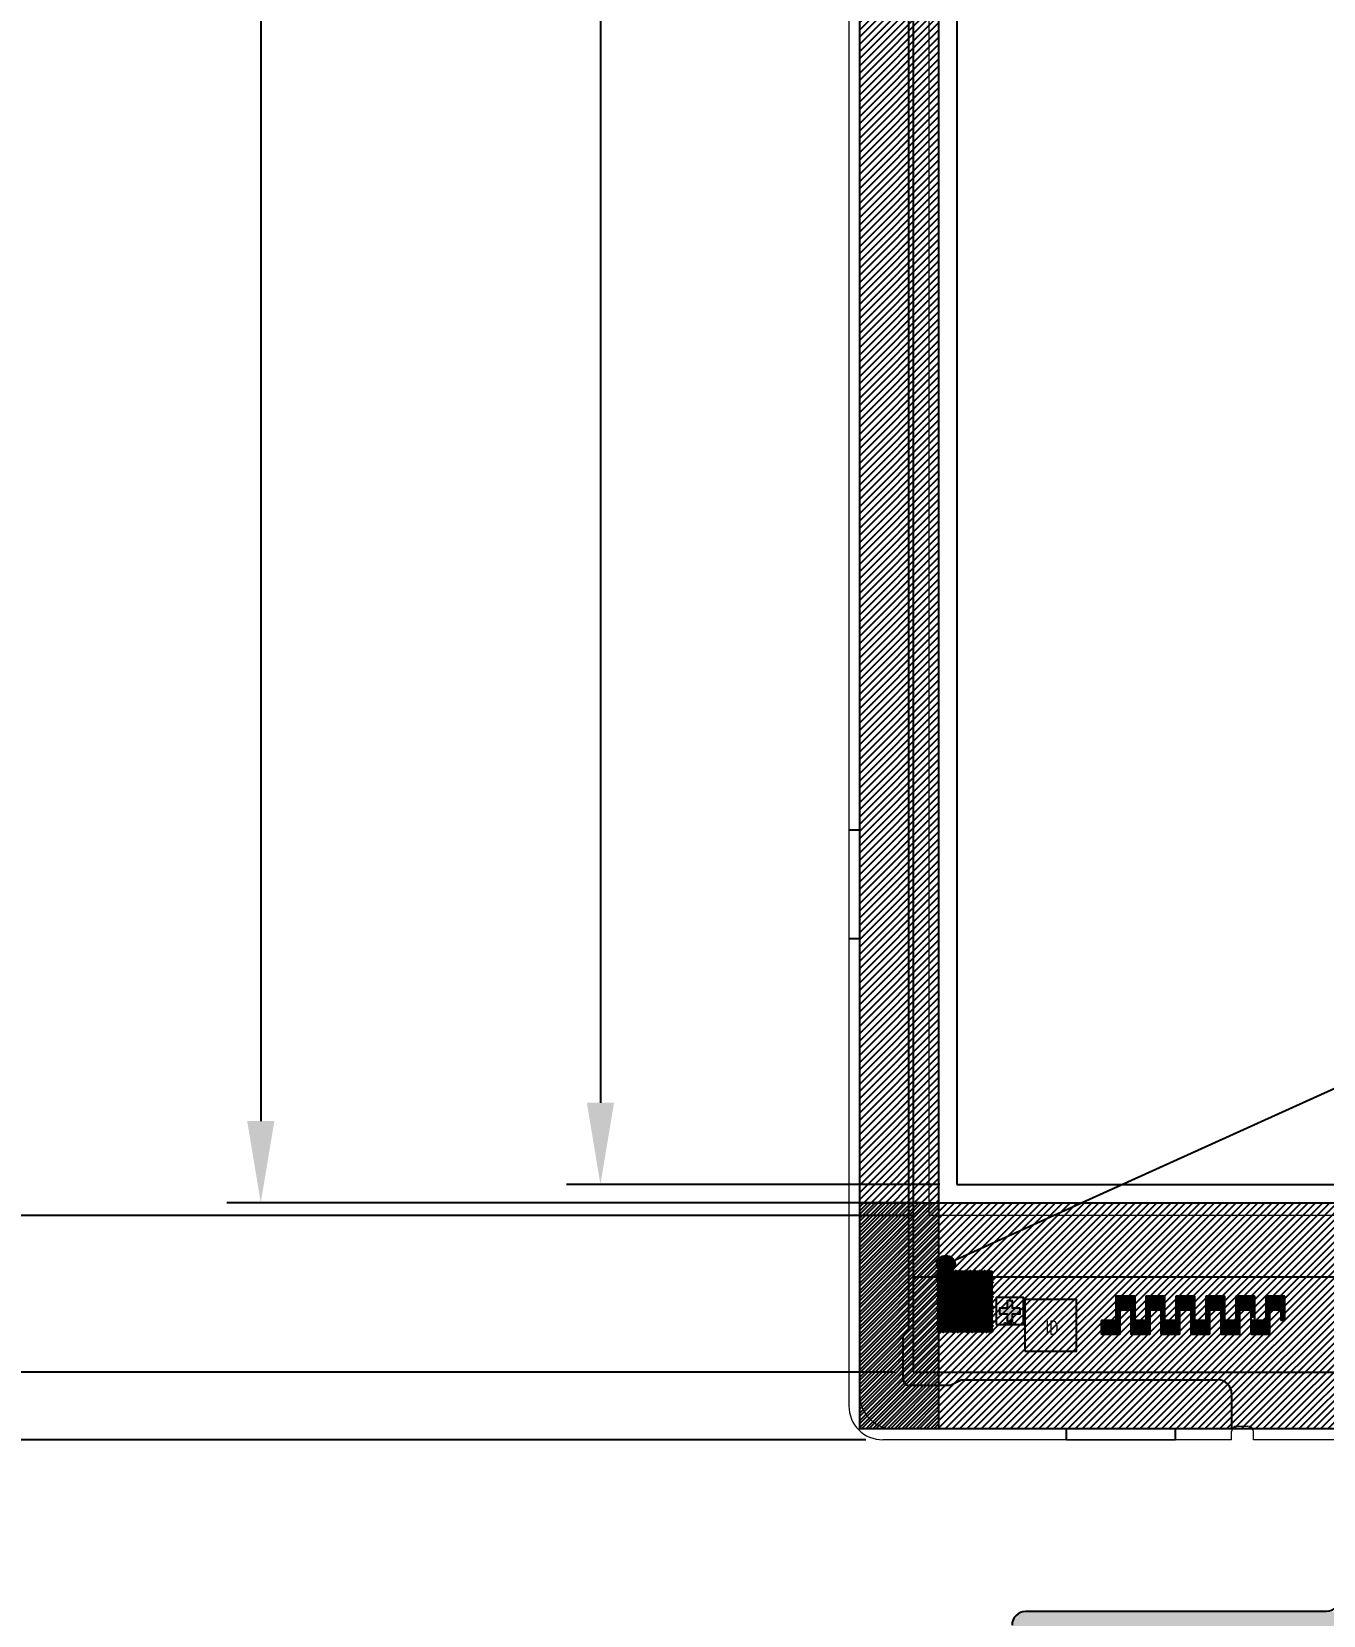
# Model space of a CAD drawing. Extents: x 19995 to 20574, y 1410 to 1825.
# Drawn here: x 20069.9 to 20117.4, y 1592.2 to 1650.3 of the extents above; entities that cross this region are included whole.
import ezdxf

# ---------------------------------------------------------------- set-up
doc = ezdxf.new("R2010")
doc.units = 0
doc.header["$MEASUREMENT"] = 0
doc.layers.get('0').update_dxf_attribs({"linetype": 'CONTINUOUS'})
for name, color, linetype in [('', 7, 'CONTINUOUS'), ('2ITO.drawing', 5, 'CONTINUOUS'), ('Baseline.drawing', 1, 'CONTINUOUS'), ('CF_line.drawing', 3, 'CONTINUOUS'), ('GATE.drawing', 4, 'CONTINUOUS'), ('TFT_line.drawing', 2, 'CONTINUOUS')]:
    doc.layers.add(name, color=color, linetype=linetype)
for name, color, linetype, lineweight in [('DIM', 3, 'CONTINUOUS', 13), ('LCM', 130, 'CONTINUOUS', 15), ('temp', 7, 'CONTINUOUS', 20)]:
    doc.layers.add(name, color=color, linetype=linetype, lineweight=lineweight)
doc.styles.add('RD', font='ROMAND.shx')
doc.styles.get("Standard").update_dxf_attribs({"font": ''})
doc.styles.add('W0$254', font='simplex', dxfattribs={"width": 0.75})
doc.styles.add('宋', font='')
doc.styles.get('Standard').set_extended_font_data('SimSun')
doc.styles.get('宋').set_extended_font_data('SimSun')
doc.dimstyles.new('NONE', dxfattribs={"dimtxt": 2, "dimasz": 3, "dimexe": 1.25, "dimexo": 0.625, "dimgap": 1, "dimtad": 1, "dimzin": 1, "dimdsep": 46, "dimtxsty": 'RD', "dimcen": 1, "dimclrd": 256, "dimclre": 256, "dimclrt": 256, "dimadec": 0, "dimazin": 3, "dimtm": 0.2, "dimtfac": 1, "dimtmove": 0, "dimatfit": 3, "dimfxl": 1, "dimtolj": 1, "dimtzin": 0, "dimarcsym": 0})
doc.dimstyles.get("Standard").update_dxf_attribs({"dimtxt": 0.18, "dimasz": 0.18, "dimexe": 0.18, "dimexo": 0.0625, "dimgap": 0.09, "dimtad": 0, "dimtih": 1, "dimtoh": 1, "dimdec": 4, "dimzin": 0, "dimdsep": 46, "dimtxsty": 'Standard', "dimcen": 0.09, "dimadec": 0, "dimazin": 0, "dimtfac": 1, "dimtdec": 4, "dimtofl": 0, "dimtmove": 0, "dimatfit": 3, "dimfxl": 1, "dimtolj": 1, "dimtzin": 0, "dimarcsym": 0})

# ---------------------------------------------------------------- blocks, each defined once
blk = doc.blocks.new('*D30')
at = {"layer": '', "color": 3, "lineweight": -2}
for p, q in [((20103.275, 1768.5), (20089.561, 1768.5)), ((20090.811, 1765.5), (20090.811, 1610.988)), ((20103.275, 1607.988), (20089.561, 1607.988))]:
    blk.add_line(p, q, dxfattribs=at)
at = {"layer": '', "color": 3}
for points in [[(20090.311, 1765.5), (20091.311, 1765.5), (20090.811, 1768.5)], [(20090.311, 1610.988), (20091.311, 1610.988), (20090.811, 1607.988)]]:
    blk.add_solid(points, dxfattribs=at)
at = {"layer": '', "color": 7, "insert": (20088.303, 1688.244), "char_height": 3, "attachment_point": 5, "rotation": 90, "style": '宋'}
blk.add_mtext('\\A1;AA 160.51', dxfattribs=at)
blk = doc.blocks.new('*D33')
at = {"layer": '', "color": 3, "lineweight": -2}
for p, q in [((20102.61, 1769.203), (20077.085, 1769.203)), ((20078.335, 1766.203), (20078.335, 1610.313)), ((20102.61, 1607.313), (20077.085, 1607.313))]:
    blk.add_line(p, q, dxfattribs=at)
at = {"layer": '', "color": 3}
for points in [[(20077.835, 1766.203), (20078.835, 1766.203), (20078.335, 1769.203)], [(20077.835, 1610.313), (20078.835, 1610.313), (20078.335, 1607.313)]]:
    blk.add_solid(points, dxfattribs=at)
at = {"layer": '', "color": 7, "insert": (20075.827, 1688.146), "char_height": 3, "attachment_point": 5, "rotation": 90, "style": '宋'}
blk.add_mtext('\\A1;POL 161.89', dxfattribs=at)
blk = doc.blocks.new('*D34')
at = {"layer": '', "color": 3, "lineweight": -2}
for p, q in [((20101.675, 1770.1), (20056.284, 1770.1)), ((20057.534, 1767.1), (20057.534, 1604.088)), ((20101.639, 1601.088), (20056.284, 1601.088))]:
    blk.add_line(p, q, dxfattribs=at)
at = {"layer": '', "color": 3}
for points in [[(20057.034, 1767.1), (20058.034, 1767.1), (20057.534, 1770.1)], [(20057.034, 1604.088), (20058.034, 1604.088), (20057.534, 1601.088)]]:
    blk.add_solid(points, dxfattribs=at)
at = {"layer": '', "color": 7, "insert": (20055.026, 1685.594), "char_height": 3, "attachment_point": 5, "rotation": 90, "style": '宋'}
blk.add_mtext('\\A1;LCD 169.01', dxfattribs=at)
blk = doc.blocks.new('*D35')
at = {"layer": '', "color": 3, "lineweight": -2}
for p, q in [((20100.561, 1598.609), (20047.701, 1598.609)), ((20048.951, 1555.294), (20048.951, 1595.609)), ((20073.64, 1552.294), (20047.701, 1552.294))]:
    blk.add_line(p, q, dxfattribs=at)
at = {"layer": '', "color": 3}
for points in [[(20048.451, 1595.609), (20049.451, 1595.609), (20048.951, 1598.609)], [(20048.451, 1555.294), (20049.451, 1555.294), (20048.951, 1552.294)]]:
    blk.add_solid(points, dxfattribs=at)
at = {"layer": '', "color": 7, "insert": (20046.334, 1575.599), "char_height": 3, "attachment_point": 5, "rotation": 90, "style": '宋'}
blk.add_mtext('\\A1;46.31\\fSimSun|b0|i0|c134|p2;±0.2', dxfattribs=at)
blk = doc.blocks.new('1da3f12asd31fads2f1w5e1f5adf')
at = {"layer": 'LCM', "color": 6}
for p, q in [((20172.741, 1360.597), (20172.741, 1189.307)), ((20187.001, 1188.557), (20187.401, 1188.557)), ((20187.201, 1188.557), (20187.201, 1188.557)), ((20186.801, 1188.057), (20173.991, 1188.057)), ((20186.801, 1188.057), (20186.801, 1188.357)), ((20187.601, 1188.057), (20187.601, 1188.357)), ((20222.461, 1188.057), (20187.601, 1188.057))]:
    blk.add_line(p, q, dxfattribs=at)
blk.add_lwpolyline([(20175.691, 1358.897), (20237.911, 1358.897), (20237.911, 1196.297), (20175.691, 1196.297)], close=True, dxfattribs=at)
for centre, radius, start, end in [((20173.991, 1189.307), 1.25, 180, 270), ((20187.001, 1188.357), 0.2, 90, 180), ((20187.401, 1188.357), 0.2, 0, 90)]:
    blk.add_arc(centre, radius, start, end, dxfattribs=at)
blk = doc.blocks.new('*D47')
at = {"layer": '', "color": 3, "lineweight": -2}
for p, q in [((20100.561, 1772.399), (20047.701, 1772.399)), ((20048.951, 1601.609), (20048.951, 1769.399)), ((20100.561, 1598.609), (20047.701, 1598.609))]:
    blk.add_line(p, q, dxfattribs=at)
at = {"layer": '', "color": 3}
for points in [[(20048.451, 1769.399), (20049.451, 1769.399), (20048.951, 1772.399)], [(20048.451, 1601.609), (20049.451, 1601.609), (20048.951, 1598.609)]]:
    blk.add_solid(points, dxfattribs=at)
at = {"layer": '', "color": 7, "insert": (20046.334, 1685.504), "char_height": 3, "attachment_point": 5, "rotation": 90, "style": '宋'}
blk.add_mtext('\\A1;LCM 173.79%%P0.2', dxfattribs=at)
blk = doc.blocks.new('*D48')
at = {"layer": '', "color": 3, "lineweight": -2}
for p, q in [((20102.261, 1769.449), (20064.724, 1769.449)), ((20065.974, 1609.849), (20065.974, 1766.449)), ((20102.261, 1606.849), (20064.724, 1606.849))]:
    blk.add_line(p, q, dxfattribs=at)
at = {"layer": '', "color": 3}
for points in [[(20065.474, 1766.449), (20066.474, 1766.449), (20065.974, 1769.449)], [(20065.474, 1609.849), (20066.474, 1609.849), (20065.974, 1606.849)]]:
    blk.add_solid(points, dxfattribs=at)
at = {"layer": '', "color": 7, "insert": (20063.466, 1688.149), "char_height": 3, "attachment_point": 5, "rotation": 90, "style": '宋'}
blk.add_mtext('\\A1;VA 162.60', dxfattribs=at)
blk = doc.blocks.new('et_name_left')
at = {"layer": 'GATE.drawing'}
for points in [[(0, 0.004), (0.004, 0), (0.146, 0), (0.15, 0.004), (0.15, 0.366), (0.146, 0.37), (0.1135, 0.37), (0.1135, 0.34), (0.1225, 0.34), (0.1225, 0.28), (0.10978, 0.28), (0.10978, 0.274), (0.1225, 0.26128), (0.09322, 0.232), (0.1225, 0.232), (0.1225, 0.214), (0.1135, 0.214), (0.1135, 0.208), (0.1225, 0.208), (0.1225, 0.148), (0.10111, 0.148), (0.10111, 0.142), (0.11122, 0.142), (0.1225, 0.13072), (0.1225, 0.09325), (0.11125, 0.082), (0.0775, 0.082), (0.0775, 0.062), (0.0895, 0.062), (0.0895, 0.04171), (0.07778, 0.03), (0.0655, 0.04227), (0.0655, 0.062), (0.0775, 0.062), (0.0775, 0.082), (0.04375, 0.082), (0.0325, 0.09325), (0.0325, 0.13072), (0.04378, 0.142), (0.064, 0.142), (0.064, 0.124), (0.05122, 0.124), (0.0505, 0.12328), (0.0505, 0.10075), (0.05125, 0.1), (0.10375, 0.1), (0.1045, 0.10075), (0.1045, 0.12328), (0.10378, 0.124), (0.091, 0.124), (0.091, 0.142), (0.10111, 0.142), (0.10111, 0.148), (0.0325, 0.148), (0.0325, 0.166), (0.1045, 0.166), (0.1045, 0.208), (0.1135, 0.208), (0.1135, 0.214), (0.0325, 0.214), (0.0325, 0.232), (0.06178, 0.232), (0.0325, 0.26128), (0.04522, 0.274), (0.07222, 0.247), (0.08278, 0.247), (0.10978, 0.274), (0.10978, 0.28), (0.1045, 0.28), (0.1045, 0.301), (0.05248, 0.301), (0.06358, 0.28987), (0.05371, 0.28), (0.04801, 0.28), (0.0325, 0.29551), (0.0325, 0.319), (0.1045, 0.319), (0.1045, 0.34), (0.1135, 0.34), (0.1135, 0.37), (0.004, 0.37), (0, 0.366), (0, 0.004)], [(0.55, 0.004), (0.554, 0), (0.696, 0), (0.7, 0.004), (0.7, 0.366), (0.696, 0.37), (0.6455, 0.37), (0.6455, 0.288), (0.66122, 0.288), (0.6725, 0.27672), (0.6725, 0.23928), (0.66122, 0.228), (0.65978, 0.228), (0.65978, 0.222), (0.6725, 0.20928), (0.64322, 0.18), (0.6725, 0.18), (0.6725, 0.162), (0.6635, 0.162), (0.6635, 0.156), (0.6725, 0.156), (0.6725, 0.096), (0.65111, 0.096), (0.65111, 0.09), (0.66122, 0.09), (0.6725, 0.07872), (0.6725, 0.04125), (0.66125, 0.03), (0.59375, 0.03), (0.5825, 0.04125), (0.5825, 0.07872), (0.59378, 0.09), (0.614, 0.09), (0.614, 0.072), (0.60122, 0.072), (0.6005, 0.07128), (0.6005, 0.04875), (0.60125, 0.048), (0.65375, 0.048), (0.6545, 0.04875), (0.6545, 0.07128), (0.65378, 0.072), (0.641, 0.072), (0.641, 0.09), (0.65111, 0.09), (0.65111, 0.096), (0.5825, 0.096), (0.5825, 0.114), (0.6545, 0.114), (0.6545, 0.156), (0.6635, 0.156), (0.6635, 0.162), (0.5825, 0.162), (0.5825, 0.18), (0.61178, 0.18), (0.5825, 0.20928), (0.59522, 0.222), (0.62222, 0.195), (0.63278, 0.195), (0.65978, 0.222), (0.65978, 0.228), (0.6455, 0.228), (0.6455, 0.246), (0.65378, 0.246), (0.6545, 0.24672), (0.6545, 0.26928), (0.65378, 0.27), (0.63722, 0.27), (0.6275, 0.26028), (0.61778, 0.27), (0.60122, 0.27), (0.6005, 0.26928), (0.6005, 0.24672), (0.60122, 0.246), (0.6095, 0.246), (0.6095, 0.228), (0.59378, 0.228), (0.5825, 0.23928), (0.5825, 0.27672), (0.59378, 0.288), (0.62522, 0.288), (0.6275, 0.28572), (0.62978, 0.288), (0.6455, 0.288), (0.6455, 0.37), (0.62778, 0.37), (0.62778, 0.34), (0.6395, 0.32829), (0.6395, 0.308), (0.6155, 0.308), (0.6155, 0.32773), (0.62778, 0.34), (0.62778, 0.37), (0.554, 0.37), (0.55, 0.366), (0.55, 0.004)], [(1.1, 0.004), (1.104, 0), (1.246, 0), (1.25, 0.004), (1.25, 0.366), (1.246, 0.37), (1.1955, 0.37), (1.1955, 0.34), (1.21122, 0.34), (1.2225, 0.32872), (1.2225, 0.29128), (1.21122, 0.28), (1.20978, 0.28), (1.20978, 0.274), (1.2225, 0.26128), (1.19322, 0.232), (1.2225, 0.232), (1.2225, 0.214), (1.2135, 0.214), (1.2135, 0.208), (1.2225, 0.208), (1.2225, 0.148), (1.20111, 0.148), (1.20111, 0.142), (1.21122, 0.142), (1.2225, 0.13072), (1.2225, 0.09325), (1.21125, 0.082), (1.1775, 0.082), (1.1775, 0.057), (1.1895, 0.057), (1.1895, 0.03671), (1.17778, 0.025), (1.1655, 0.03727), (1.1655, 0.057), (1.1775, 0.057), (1.1775, 0.082), (1.14375, 0.082), (1.1325, 0.09325), (1.1325, 0.13072), (1.14378, 0.142), (1.164, 0.142), (1.164, 0.124), (1.15122, 0.124), (1.1505, 0.12328), (1.1505, 0.10075), (1.15125, 0.1), (1.20375, 0.1), (1.2045, 0.10075), (1.2045, 0.12328), (1.20378, 0.124), (1.191, 0.124), (1.191, 0.142), (1.20111, 0.142), (1.20111, 0.148), (1.1325, 0.148), (1.1325, 0.166), (1.2045, 0.166), (1.2045, 0.208), (1.2135, 0.208), (1.2135, 0.214), (1.1325, 0.214), (1.1325, 0.232), (1.16178, 0.232), (1.1325, 0.26128), (1.14522, 0.274), (1.17222, 0.247), (1.18278, 0.247), (1.20978, 0.274), (1.20978, 0.28), (1.1955, 0.28), (1.1955, 0.298), (1.20378, 0.298), (1.2045, 0.29872), (1.2045, 0.32128), (1.20378, 0.322), (1.18722, 0.322), (1.1865, 0.32128), (1.1865, 0.28), (1.1325, 0.28), (1.1325, 0.34), (1.1505, 0.34), (1.1505, 0.298), (1.1685, 0.298), (1.1685, 0.32872), (1.17978, 0.34), (1.1955, 0.34), (1.1955, 0.37), (1.104, 0.37), (1.1, 0.366), (1.1, 0.004)], [(1.65, 0.004), (1.654, 0), (1.796, 0), (1.8, 0.004), (1.8, 0.366), (1.796, 0.37), (1.725, 0.37), (1.725, 0.34), (1.73672, 0.32829), (1.73672, 0.308), (1.71272, 0.308), (1.71272, 0.32773), (1.725, 0.34), (1.725, 0.37), (1.69444, 0.37), (1.69444, 0.288), (1.70638, 0.288), (1.77172, 0.24132), (1.76128, 0.22668), (1.75978, 0.22775), (1.75978, 0.222), (1.7725, 0.20928), (1.74322, 0.18), (1.7725, 0.18), (1.7725, 0.162), (1.7635, 0.162), (1.7635, 0.156), (1.7725, 0.156), (1.7725, 0.096), (1.75111, 0.096), (1.75111, 0.09), (1.76122, 0.09), (1.7725, 0.07872), (1.7725, 0.04125), (1.76125, 0.03), (1.69375, 0.03), (1.6825, 0.04125), (1.6825, 0.07872), (1.69378, 0.09), (1.714, 0.09), (1.714, 0.072), (1.70122, 0.072), (1.7005, 0.07128), (1.7005, 0.04875), (1.70125, 0.048), (1.75375, 0.048), (1.7545, 0.04875), (1.7545, 0.07128), (1.75378, 0.072), (1.741, 0.072), (1.741, 0.09), (1.75111, 0.09), (1.75111, 0.096), (1.6825, 0.096), (1.6825, 0.114), (1.7545, 0.114), (1.7545, 0.156), (1.7635, 0.156), (1.7635, 0.162), (1.6825, 0.162), (1.6825, 0.18), (1.71178, 0.18), (1.6825, 0.20928), (1.69522, 0.222), (1.72222, 0.195), (1.73278, 0.195), (1.75978, 0.222), (1.75978, 0.22775), (1.70062, 0.27), (1.7005, 0.27), (1.7005, 0.228), (1.6825, 0.228), (1.6825, 0.288), (1.69444, 0.288), (1.69444, 0.37), (1.654, 0.37), (1.65, 0.366), (1.65, 0.004)], [(2.2, 0.004), (2.204, 0), (2.346, 0), (2.35, 0.004), (2.35, 0.366), (2.346, 0.37), (2.2775, 0.37), (2.2775, 0.338), (2.31122, 0.338), (2.3225, 0.32672), (2.3225, 0.28928), (2.31122, 0.278), (2.2775, 0.278), (2.2775, 0.272), (2.31122, 0.272), (2.3225, 0.26072), (2.3225, 0.212), (2.2775, 0.212), (2.2775, 0.206), (2.31122, 0.206), (2.3225, 0.19472), (2.3225, 0.146), (2.2574, 0.146), (2.2574, 0.14), (2.2823, 0.14), (2.3225, 0.1166), (2.3225, 0.1034), (2.2823, 0.08), (2.2725, 0.08), (2.2725, 0.04571), (2.287, 0.04571), (2.287, 0.02598), (2.27472, 0.01371), (2.263, 0.02542), (2.263, 0.04571), (2.2725, 0.04571), (2.2725, 0.08), (2.2325, 0.08), (2.2325, 0.098), (2.2775, 0.098), (2.2979, 0.11), (2.2775, 0.122), (2.2325, 0.122), (2.2325, 0.14), (2.2574, 0.14), (2.2574, 0.146), (2.2325, 0.146), (2.2325, 0.19472), (2.24378, 0.206), (2.2775, 0.206), (2.2775, 0.212), (2.2325, 0.212), (2.2325, 0.26072), (2.24378, 0.272), (2.2775, 0.272), (2.2775, 0.278), (2.24378, 0.278), (2.2325, 0.28928), (2.2325, 0.32672), (2.24378, 0.338), (2.2775, 0.338), (2.2775, 0.37), (2.204, 0.37), (2.2, 0.366), (2.2, 0.004)], [(2.30378, 0.32), (2.25122, 0.32), (2.2505, 0.31928), (2.2505, 0.29672), (2.25122, 0.296), (2.30378, 0.296), (2.3045, 0.29672), (2.3045, 0.31928), (2.30378, 0.32)], [(2.30378, 0.254), (2.25122, 0.254), (2.2505, 0.25328), (2.2505, 0.23), (2.3045, 0.23), (2.3045, 0.25328), (2.30378, 0.254)], [(2.30378, 0.188), (2.25122, 0.188), (2.2505, 0.18728), (2.2505, 0.164), (2.3045, 0.164), (2.3045, 0.18728), (2.30378, 0.188)], [(2.75, 0.004), (2.754, 0), (2.896, 0), (2.9, 0.004), (2.9, 0.366), (2.896, 0.37), (2.8635, 0.37), (2.8635, 0.28571), (2.8725, 0.28571), (2.8725, 0.22571), (2.8275, 0.22571), (2.8275, 0.21971), (2.86122, 0.21971), (2.8725, 0.20843), (2.8725, 0.15971), (2.8275, 0.15971), (2.8275, 0.15371), (2.86122, 0.15371), (2.8725, 0.14243), (2.8725, 0.09371), (2.8074, 0.09371), (2.8074, 0.08771), (2.8323, 0.08771), (2.8725, 0.06431), (2.8725, 0.05111), (2.8323, 0.02771), (2.7825, 0.02771), (2.7825, 0.04571), (2.8275, 0.04571), (2.8479, 0.05771), (2.8275, 0.06971), (2.7825, 0.06971), (2.7825, 0.08771), (2.8074, 0.08771), (2.8074, 0.09371), (2.7825, 0.09371), (2.7825, 0.14243), (2.79378, 0.15371), (2.8275, 0.15371), (2.8275, 0.15971), (2.7825, 0.15971), (2.7825, 0.20843), (2.79378, 0.21971), (2.8275, 0.21971), (2.8275, 0.22571), (2.7825, 0.22571), (2.7825, 0.28571), (2.8005, 0.28571), (2.8005, 0.24371), (2.8185, 0.24371), (2.8185, 0.28571), (2.8365, 0.28571), (2.8365, 0.24371), (2.8545, 0.24371), (2.8545, 0.28571), (2.8635, 0.28571), (2.8635, 0.37), (2.82778, 0.37), (2.82778, 0.352), (2.8395, 0.34029), (2.8395, 0.32), (2.8155, 0.32), (2.8155, 0.33973), (2.82778, 0.352), (2.82778, 0.37), (2.754, 0.37), (2.75, 0.366), (2.75, 0.004)], [(2.85378, 0.20171), (2.80122, 0.20171), (2.8005, 0.20099), (2.8005, 0.17771), (2.8545, 0.17771), (2.8545, 0.20099), (2.85378, 0.20171)], [(2.85378, 0.13571), (2.80122, 0.13571), (2.8005, 0.13499), (2.8005, 0.11171), (2.8545, 0.11171), (2.8545, 0.13499), (2.85378, 0.13571)], [(3.3, 0.004), (3.304, 0), (3.446, 0), (3.45, 0.004), (3.45, 0.366), (3.446, 0.37), (3.411, 0.37), (3.411, 0.30528), (3.4225, 0.30528), (3.4225, 0.24528), (3.3913, 0.24528), (3.3913, 0.23928), (3.4111, 0.23928), (3.4225, 0.22788), (3.4225, 0.19068), (3.4111, 0.17928), (3.3574, 0.17928), (3.3574, 0.17328), (3.3823, 0.17328), (3.4225, 0.14988), (3.4225, 0.13668), (3.3823, 0.11328), (3.37472, 0.11328), (3.37472, 0.046), (3.3895, 0.046), (3.3895, 0.02571), (3.37778, 0.014), (3.3655, 0.02627), (3.3655, 0.046), (3.37472, 0.046), (3.37472, 0.11328), (3.3325, 0.11328), (3.3325, 0.13128), (3.3775, 0.13128), (3.3979, 0.14328), (3.3775, 0.15528), (3.3325, 0.15528), (3.3325, 0.17328), (3.3574, 0.17328), (3.3574, 0.17928), (3.3439, 0.17928), (3.3325, 0.19068), (3.3325, 0.22788), (3.3439, 0.23928), (3.3625, 0.23928), (3.3625, 0.22128), (3.3511, 0.22128), (3.3505, 0.22068), (3.3505, 0.19788), (3.3511, 0.19728), (3.4039, 0.19728), (3.4045, 0.19788), (3.4045, 0.22068), (3.4039, 0.22128), (3.3895, 0.22128), (3.3895, 0.20928), (3.3715, 0.20928), (3.3715, 0.23928), (3.3913, 0.23928), (3.3913, 0.24528), (3.3325, 0.24528), (3.3325, 0.26328), (3.4045, 0.26328), (3.4045, 0.30528), (3.411, 0.30528), (3.411, 0.37), (3.304, 0.37), (3.3, 0.366), (3.3, 0.004)], [(3.85, 0.004), (3.854, 0), (3.996, 0), (4, 0.004), (4, 0.366), (3.996, 0.37), (3.961, 0.37), (3.961, 0.27771), (3.9725, 0.27771), (3.9725, 0.21771), (3.9545, 0.21771), (3.9545, 0.23871), (3.90248, 0.23871), (3.91358, 0.22758), (3.9074, 0.2214), (3.9074, 0.21171), (3.9323, 0.21171), (3.9725, 0.18831), (3.9725, 0.17511), (3.9323, 0.15171), (3.8915, 0.15171), (3.8915, 0.14571), (3.9005, 0.14571), (3.9005, 0.12471), (3.9725, 0.12471), (3.9725, 0.10671), (3.9455, 0.10671), (3.9455, 0.07971), (3.9611, 0.07971), (3.9725, 0.06831), (3.9725, 0.03111), (3.9611, 0.01971), (3.9455, 0.01971), (3.9455, 0.03771), (3.9539, 0.03771), (3.9545, 0.03831), (3.9545, 0.06111), (3.9539, 0.06171), (3.9371, 0.06171), (3.9365, 0.06111), (3.9365, 0.03111), (3.9251, 0.01971), (3.8939, 0.01971), (3.8825, 0.03111), (3.8825, 0.06831), (3.8939, 0.07971), (3.9095, 0.07971), (3.9095, 0.06171), (3.9011, 0.06171), (3.9005, 0.06111), (3.9005, 0.03831), (3.9011, 0.03771), (3.9179, 0.03771), (3.9185, 0.03831), (3.9185, 0.06831), (3.9299, 0.07971), (3.9455, 0.07971), (3.9455, 0.10671), (3.9005, 0.10671), (3.9005, 0.08571), (3.8825, 0.08571), (3.8825, 0.14571), (3.8915, 0.14571), (3.8915, 0.15171), (3.8825, 0.15171), (3.8825, 0.16971), (3.9275, 0.16971), (3.9479, 0.18171), (3.9275, 0.19371), (3.8825, 0.19371), (3.8825, 0.21171), (3.9074, 0.21171), (3.9074, 0.2214), (3.90371, 0.21771), (3.89801, 0.21771), (3.8825, 0.23322), (3.8825, 0.25671), (3.9545, 0.25671), (3.9545, 0.27771), (3.961, 0.27771), (3.961, 0.37), (3.92778, 0.37), (3.92778, 0.344), (3.9395, 0.33229), (3.9395, 0.312), (3.9155, 0.312), (3.9155, 0.33173), (3.92778, 0.344), (3.92778, 0.37), (3.854, 0.37), (3.85, 0.366), (3.85, 0.004)], [(4.4, 0.004), (4.404, 0), (4.546, 0), (4.55, 0.004), (4.55, 0.366), (4.546, 0.37), (4.4775, 0.37), (4.4775, 0.344), (4.51122, 0.344), (4.5225, 0.33272), (4.5225, 0.29528), (4.51122, 0.284), (4.4574, 0.284), (4.4574, 0.278), (4.4823, 0.278), (4.5225, 0.2546), (4.5225, 0.2414), (4.4823, 0.218), (4.4415, 0.218), (4.4415, 0.212), (4.4505, 0.212), (4.4505, 0.191), (4.5225, 0.191), (4.5225, 0.173), (4.4955, 0.173), (4.4955, 0.146), (4.5111, 0.146), (4.5225, 0.1346), (4.5225, 0.0974), (4.5111, 0.086), (4.4955, 0.086), (4.4955, 0.104), (4.5039, 0.104), (4.5045, 0.1046), (4.5045, 0.1274), (4.5039, 0.128), (4.4871, 0.128), (4.4865, 0.1274), (4.4865, 0.0974), (4.4751, 0.086), (4.4725, 0.086), (4.4725, 0.05171), (4.4845, 0.05171), (4.4845, 0.03198), (4.47222, 0.01971), (4.4605, 0.03142), (4.4605, 0.05171), (4.4725, 0.05171), (4.4725, 0.086), (4.4439, 0.086), (4.4325, 0.0974), (4.4325, 0.1346), (4.4439, 0.146), (4.4595, 0.146), (4.4595, 0.128), (4.4511, 0.128), (4.4505, 0.1274), (4.4505, 0.1046), (4.4511, 0.104), (4.4679, 0.104), (4.4685, 0.1046), (4.4685, 0.1346), (4.4799, 0.146), (4.4955, 0.146), (4.4955, 0.173), (4.4505, 0.173), (4.4505, 0.152), (4.4325, 0.152), (4.4325, 0.212), (4.4415, 0.212), (4.4415, 0.218), (4.4325, 0.218), (4.4325, 0.236), (4.4775, 0.236), (4.4979, 0.248), (4.4775, 0.26), (4.4325, 0.26), (4.4325, 0.278), (4.4574, 0.278), (4.4574, 0.284), (4.44378, 0.284), (4.4325, 0.29528), (4.4325, 0.33272), (4.44378, 0.344), (4.4775, 0.344), (4.4775, 0.37), (4.404, 0.37), (4.4, 0.366), (4.4, 0.004)], [(4.50378, 0.326), (4.45122, 0.326), (4.4505, 0.32528), (4.4505, 0.30272), (4.45122, 0.302), (4.50378, 0.302), (4.5045, 0.30272), (4.5045, 0.32528), (4.50378, 0.326)], [(4.95, 0.004), (4.954, 0), (5.096, 0), (5.1, 0.004), (5.1, 0.366), (5.096, 0.37), (5.05164, 0.37), (5.05164, 0.24171), (5.0725, 0.24171), (5.0725, 0.22371), (5.04322, 0.22371), (5.0365, 0.21699), (5.0365, 0.19971), (5.0725, 0.19971), (5.0725, 0.18171), (5.0275, 0.18171), (5.0275, 0.17571), (5.06122, 0.17571), (5.0725, 0.16443), (5.0725, 0.11571), (4.9825, 0.11571), (4.9825, 0.16443), (4.99378, 0.17571), (5.0275, 0.17571), (5.0275, 0.18171), (4.9825, 0.18171), (4.9825, 0.23043), (4.99378, 0.24171), (5.02522, 0.24171), (5.0305, 0.23643), (5.03578, 0.24171), (5.05164, 0.24171), (5.05164, 0.37), (5.02778, 0.37), (5.02778, 0.344), (5.0395, 0.33229), (5.0395, 0.312), (5.0155, 0.312), (5.0155, 0.33173), (5.02778, 0.344), (5.02778, 0.37), (4.954, 0.37), (4.95, 0.366), (4.95, 0.004)], [(5.01778, 0.22371), (5.00122, 0.22371), (5.0005, 0.22299), (5.0005, 0.19971), (5.0185, 0.19971), (5.0185, 0.22299), (5.01778, 0.22371)], [(5.05378, 0.15771), (5.00122, 0.15771), (5.0005, 0.15699), (5.0005, 0.13371), (5.0545, 0.13371), (5.0545, 0.15699), (5.05378, 0.15771)], [(5.5, 0.004), (5.504, 0), (5.646, 0), (5.65, 0.004), (5.65, 0.366), (5.646, 0.37), (5.56698, 0.37), (5.56698, 0.25171), (5.60897, 0.25171), (5.61425, 0.23899), (5.59697, 0.22171), (5.61425, 0.20443), (5.60897, 0.19171), (5.588, 0.19171), (5.588, 0.18571), (5.6036, 0.18571), (5.615, 0.17431), (5.615, 0.13711), (5.6036, 0.12571), (5.588, 0.12571), (5.588, 0.14371), (5.5964, 0.14371), (5.597, 0.14431), (5.597, 0.16711), (5.5964, 0.16771), (5.5796, 0.16771), (5.579, 0.16711), (5.579, 0.13711), (5.57028, 0.12839), (5.57028, 0.05171), (5.58228, 0.05171), (5.58228, 0.03198), (5.57, 0.01971), (5.55828, 0.03142), (5.55828, 0.05171), (5.57028, 0.05171), (5.57028, 0.12839), (5.5676, 0.12571), (5.5364, 0.12571), (5.525, 0.13711), (5.525, 0.17431), (5.5364, 0.18571), (5.552, 0.18571), (5.552, 0.16771), (5.5436, 0.16771), (5.543, 0.16711), (5.543, 0.14431), (5.5436, 0.14371), (5.5604, 0.14371), (5.561, 0.14431), (5.561, 0.17431), (5.5724, 0.18571), (5.588, 0.18571), (5.588, 0.19171), (5.525, 0.19171), (5.525, 0.20971), (5.58353, 0.20971), (5.57153, 0.22171), (5.58353, 0.23371), (5.525, 0.23371), (5.525, 0.25171), (5.56698, 0.25171), (5.56698, 0.37), (5.504, 0.37), (5.5, 0.366), (5.5, 0.004)], [(6.05, 0.004), (6.054, 0), (6.197, 0), (6.202, 0.005), (6.202, 0.366), (6.198, 0.37), (6.12, 0.37), (6.12, 0.35243), (6.13228, 0.34016), (6.13228, 0.32043), (6.12307, 0.32043), (6.12307, 0.28771), (6.165, 0.28771), (6.165, 0.26971), (6.10635, 0.26971), (6.11835, 0.25771), (6.10635, 0.24571), (6.165, 0.24571), (6.165, 0.22771), (6.12, 0.22771), (6.12, 0.22171), (6.1536, 0.22171), (6.165, 0.21031), (6.165, 0.17311), (6.1536, 0.16171), (6.14361, 0.16171), (6.14361, 0.15571), (6.15372, 0.15571), (6.165, 0.14443), (6.165, 0.10696), (6.15375, 0.09571), (6.0999, 0.09571), (6.0999, 0.08971), (6.1248, 0.08971), (6.165, 0.06631), (6.165, 0.05311), (6.1248, 0.02971), (6.075, 0.02971), (6.075, 0.04771), (6.12, 0.04771), (6.1404, 0.05971), (6.12, 0.07171), (6.075, 0.07171), (6.075, 0.08971), (6.0999, 0.08971), (6.0999, 0.09571), (6.08625, 0.09571), (6.075, 0.10696), (6.075, 0.14443), (6.08628, 0.15571), (6.1065, 0.15571), (6.1065, 0.13771), (6.09372, 0.13771), (6.093, 0.13699), (6.093, 0.11446), (6.09375, 0.11371), (6.14625, 0.11371), (6.147, 0.11446), (6.147, 0.13699), (6.14628, 0.13771), (6.1335, 0.13771), (6.1335, 0.15571), (6.14361, 0.15571), (6.14361, 0.16171), (6.0864, 0.16171), (6.075, 0.17311), (6.075, 0.21031), (6.0864, 0.22171), (6.12, 0.22171), (6.12, 0.22771), (6.08115, 0.22771), (6.07575, 0.24031), (6.09315, 0.25771), (6.07575, 0.27511), (6.08115, 0.28771), (6.12307, 0.28771), (6.12307, 0.32043), (6.10828, 0.32043), (6.10828, 0.34072), (6.12, 0.35243), (6.12, 0.37), (6.054, 0.37), (6.05, 0.366), (6.05, 0.004)], [(6.14205, 0.20371), (6.08925, 0.20371), (6.08865, 0.20311), (6.08865, 0.18031), (6.08925, 0.17971), (6.14205, 0.17971), (6.14265, 0.18031), (6.14265, 0.20311), (6.14205, 0.20371)]]:
    blk.add_lwpolyline(points, close=True, dxfattribs=at)
blk = doc.blocks.new('id_panel')
at = {"layer": 'TFT_line.drawing', "color": 7}
blk.add_lwpolyline([(0, 0), (1.9, 0), (1.9, 1.9), (0, 1.9), (0, 0)], close=True, dxfattribs=at)
blk.add_lwpolyline([(0, 0), (1.9, 0), (1.9, 1.9), (0, 1.9), (0, 0)], close=True, dxfattribs=at)
at = {"layer": 'TFT_line.drawing', "color": 7, "insert": (0.99099, 0.86224), "char_height": 0.5, "width": 0.69049, "attachment_point": 5, "style": 'W0$254'}
blk.add_mtext('ID', dxfattribs=at)
blk = doc.blocks.new('et_pad')
at = {"linetype": 'Continuous'}
h = blk.add_hatch(color=3, dxfattribs=at)
h.dxf.hatch_style = 1
h.paths.add_polyline_path([(-0.35, 0.235), (-0.35, -0.235), (-0.335, -0.25), (0.335, -0.25), (0.35, -0.235), (0.35, 0.235), (0.335, 0.25), (-0.335, 0.25)])
at = {"layer": 'GATE.drawing', "color": 3}
blk.add_lwpolyline([(0.335, -0.25), (0.35, -0.235), (0.35, 0.235), (0.335, 0.25), (-0.335, 0.25), (-0.35, 0.235), (-0.35, -0.235), (-0.335, -0.25), (0.335, -0.25)], close=True, dxfattribs=at)
blk = doc.blocks.new('ag_pad')
at = {"linetype": 'Continuous', "lineweight": 80}
h = blk.add_hatch(dxfattribs=at)
h.set_pattern_fill('ANSI31', color=4)
h.paths.add_polyline_path([(-0.005, 2.145), (-0.005, -0.045), (0, -0.05), (1.99, -0.05), (1.995, -0.045), (1.995, 2.145), (1.99, 2.15), (0, 2.15)])
at = {"layer": '2ITO.drawing', "color": 4}
blk.add_lwpolyline([(1.99, -0.05), (1.995, -0.045), (1.995, 2.145), (1.99, 2.15), (0, 2.15), (-0.005, 2.145), (-0.005, -0.045), (0, -0.05), (1.99, -0.05)], close=True, dxfattribs=at)
at = {"layer": 'GATE.drawing'}
for points in [[(0.43556, 0.82), (0.53111, 0.82), (0.53111, 1.02667), (0.81889, 1.02667), (0.81889, 0.82), (0.91445, 0.82), (0.91445, 1.27717), (0.79162, 1.4), (0.65001, 1.4), (0.65001, 1.30444), (0.74728, 1.30444), (0.81889, 1.23283), (0.81889, 1.12222), (0.53111, 1.12222), (0.53111, 1.23283), (0.60273, 1.30444), (0.65001, 1.30444), (0.65001, 1.4), (0.55839, 1.4), (0.43556, 1.27717), (0.43556, 0.82)], [(1.39273, 1.4), (1.1595, 1.4), (1.03667, 1.27717), (1.03667, 0.94283), (1.1595, 0.82), (1.39273, 0.82), (1.51556, 0.94283), (1.51556, 1.12222), (1.30889, 1.12222), (1.30889, 1.02667), (1.41904, 1.02667), (1.41904, 0.98621), (1.34839, 0.91556), (1.20384, 0.91556), (1.13222, 0.98717), (1.13222, 1.23283), (1.20384, 1.30444), (1.34839, 1.30444), (1.42, 1.23283), (1.42, 1.19333), (1.51556, 1.19333), (1.51556, 1.27717), (1.39273, 1.4)]]:
    blk.add_lwpolyline(points, close=True, dxfattribs=at)
blk = doc.blocks.new('mark_panel_proc_key')
at = {"linetype": 'Continuous'}
h = blk.add_hatch(color=3, dxfattribs=at)
h.dxf.hatch_style = 1
h.paths.add_polyline_path([(0.125, 0.6), (0.125, 0.4), (0.4, 0.4), (0.4, 0.125), (0.6, 0.125), (0.6, 0.4), (0.875, 0.4), (0.875, 0.6), (0.6, 0.6), (0.6, 0.875), (0.4, 0.875), (0.4, 0.6)])
at = {"layer": 'GATE.drawing'}
blk.add_lwpolyline([(0.875, 0.6), (0.6, 0.6), (0.6, 0.875), (0.4, 0.875), (0.4, 0.6), (0.125, 0.6), (0.125, 0.4), (0.4, 0.4), (0.4, 0.125), (0.6, 0.125), (0.6, 0.4), (0.875, 0.4), (0.875, 0.6)], close=True, dxfattribs=at)
at = {"layer": 'TFT_line.drawing', "color": 0}
blk.add_lwpolyline([(0, 0), (1, 0), (1, 1), (0, 1), (0, 0)], close=True, dxfattribs=at)
at = {"layer": 'TFT_line.drawing', "insert": (0.493, 0.052), "char_height": 0.05, "width": 0.55953, "attachment_point": 5, "style": 'W0$254'}
blk.add_mtext('panel proc key', dxfattribs=at)
blk = doc.blocks.new('plg_common')
for name, p in [('ag_pad', (0.905, 1.55)), ('mark_panel_proc_key', (3.05, 1.75))]:
    blk.add_blockref(name, p)
at = {"row_count": 1, "column_count": 6, "row_spacing": 0.504, "column_spacing": 1.1}
for p in [(7.8, 2.548), (7.25, 1.648)]:
    blk.add_blockref('et_pad', p, dxfattribs=at)
blk = doc.blocks.new('plg_left')
for name, p in [('plg_common', (0, 0)), ('id_panel', (4.1, 0.775)), ('et_name_left', (7.45, 1.913))]:
    blk.add_blockref(name, p)
blk = doc.blocks.new('SA1FSA2D1FZXVXVF6S5AD4F')
at = {"layer": 'Baseline.drawing', "color": 4}
blk.add_lwpolyline([(2839.743, -970.979), (2899.935, -970.979), (2899.935, -810.467), (2839.743, -810.467), (2839.743, -970.979)], close=True, dxfattribs=at)
at = {"layer": 'CF_line.drawing', "color": 4}
for p, q in [((2838.143, -808.867), (2838.143, -974.379)), ((2838.143, -974.379), (2901.535, -974.379)), ((2838.143, -974.379), (2838.143, -974.379))]:
    blk.add_line(p, q, dxfattribs=at)
blk.add_lwpolyline([(2838.143, -977.879), (2901.535, -977.879), (2901.535, -808.867), (2838.143, -808.867), (2838.143, -977.879)], close=True, dxfattribs=at)
at = {"layer": 'temp', "color": 6}
for p, q in [((2839.079, -971.654), (2839.079, -809.764)), ((2900.599, -971.654), (2839.079, -971.654))]:
    blk.add_line(p, q, dxfattribs=at)
blk.add_blockref('plg_left', (2838.143, -977.879))
blk = doc.blocks.new('GDS')
at = {"layer": ''}
for p, q in [((20102.135, 2102.708), (20102.135, 2268.3)), ((20104.085, 2100.81), (20113.496, 2100.81))]:
    blk.add_line(p, q, dxfattribs=at)
at = {"color": 7}
for p, q in [((20099.936, 2121.01), (20100.336, 2121.01)), ((20099.936, 2117.01), (20100.336, 2117.01)), ((20107.935, 2098.609), (20107.935, 2099.009)), ((20111.935, 2098.609), (20111.935, 2099.009))]:
    blk.add_line(p, q, dxfattribs=at)
for p, q in [((20101.935, 2102.408), (20102.135, 2102.708)), ((20101.935, 2100.808), (20101.935, 2102.408)), ((20103.665, 2100.608), (20102.135, 2100.608)), ((20104.085, 2100.81), (20103.665, 2100.608)), ((20113.996, 2100.31), (20113.996, 2099.009))]:
    blk.add_line(p, q)
for centre, radius, start, end in [((20102.135, 2100.808), 0.2, 180, 270), ((20113.496, 2100.31), 0.5, 0, 90)]:
    blk.add_arc(centre, radius, start, end)
at = {"layer": 'LCM', "color": 7}
for p, q in [((20100.336, 2270.749), (20100.336, 2100.259)), ((20099.936, 2121.01), (20099.936, 2117.01)), ((20170.706, 2099.009), (20101.586, 2099.009)), ((20107.935, 2098.609), (20111.935, 2098.609))]:
    blk.add_line(p, q, dxfattribs=at)
blk.add_arc((20101.586, 2100.259), 1.25, 180, 270, dxfattribs=at)

msp = doc.modelspace()

# ---------------------------------------------------------------- hatches: boundary and pattern name
at = {"layer": ''}
h = msp.add_hatch(dxfattribs=at)
h.set_pattern_fill('ANSI31', color=5, scale=1.5, style=0)
h.set_pattern_definition([(45, (152.88537, 547.68314), (-0.1325825215, 0.1325825215), [])])
h.paths.add_polyline_path([(20103.235, 1771.997), (20100.336, 1771.997), (20100.336, 1599.009), (20103.235, 1599.009)])
h = msp.add_hatch(dxfattribs=at)
h.set_pattern_fill('ANSI31', color=5, scale=1.5, style=0)
h.set_pattern_definition([(45, (195.73767, 578.18596), (-0.1325825215, 0.1325825215), [])])
h.paths.add_polyline_path([(20171.956, 1607.313), (20100.336, 1607.313), (20100.336, 1599.009), (20171.956, 1599.009)])
h = msp.add_hatch(dxfattribs=at)
h.set_pattern_fill('AR-CONC', color=250, scale=0.1)
h.set_pattern_definition([(50, (0, 0), (0.717260183, -0.062752135), [0.075, -0.825]), (355, (0, 0), (-0.138751334, 0.752192134), [0.06, -0.66]), (100.4514445, (0.0598, -0.0052), (0.578508847, 0.68943999), [0.063740192, -0.701142112]), (46.1842, (0, 0.2), (1.06724133, -0.16551928), [0.1125, -1.2375]), (96.6356355, (0.0889, 0.1862), (0.934661946, 0.9741186), [0.09561034, -1.05171376]), (351.184164, (0, 0.2), (0.934661945, 0.9741186), [0.09, -0.99]), (21, (0.1, 0.15), (0.596907052, -0.40261889), [0.075, -0.825]), (326, (0.1, 0.15), (0.243315332, 0.725150045), [0.06, -0.66]), (71.4514447, (0.14974, 0.11645), (0.840222377, 0.322531153), [0.06374019, -0.701142112]), (37.5, (0, 0), (0.0121598553, 0.3328938538), [0, -0.652, 0, -0.67, 0, -0.6625]), (7.5, (0, 0), (0.2630695374, 0.394411712), [0, -0.382, 0, -0.637, 0, -0.2525]), (327.5, (-0.223, 0), (0.533822436, -0.0225548717), [0, -0.25, 0, -0.78, 0, -1.035]), (317.5, (-0.323, 0), (0.583186169, 0.100104982), [0, -0.325, 0, -0.518, 0, -0.735])])
h.paths.add_polyline_path([(20100.065, 1567.794), (20105.43, 1567.794, 0.414214), (20105.93, 1568.294), (20105.93, 1591.804, -0.414214), (20106.43, 1592.304), (20118.836, 1592.304, 0.414214), (20119.336, 1592.804), (20119.336, 1592.658), (20120.469, 1592.658), (20120.469, 1593.458, 0.414214), (20121.069, 1592.858), (20147.629, 1592.858, 0.414214), (20148.229, 1593.458), (20148.229, 1592.179), (20149.306, 1592.179), (20149.306, 1592.804, 0.414214), (20149.806, 1592.304), (20161.685, 1592.304, -0.414214), (20162.185, 1591.804), (20162.185, 1552.794, -0.198912), (20162.038, 1552.44), (20162.038, 1563.778), (20149.576, 1563.778), (20149.576, 1552.44), (20162.038, 1552.44, -0.198912), (20161.685, 1552.294), (20100.065, 1552.294)])
h.paths.add_polyline_path([(20123.526, 1586.38), (20123.526, 1580.365), (20134.522, 1580.365), (20134.522, 1586.38)], flags=16)
h.paths.add_polyline_path([(20126.59, 1584.238), (20126.59, 1582.271), (20131.324, 1582.271), (20131.324, 1584.238)], flags=0)
h.paths.add_polyline_path([(20128.056, 1576.266), (20128.056, 1571.991), (20135.348, 1571.991), (20135.348, 1576.266)], flags=16)
h.paths.add_polyline_path([(20077.565, 1552.294), (20100.065, 1552.294), (20100.065, 1567.794), (20077.565, 1567.794)])
h.paths.add_polyline_path([(20086.565, 1562.577), (20086.565, 1558.302), (20093.857, 1558.302), (20093.857, 1562.577)], flags=16)
at = {"layer": 'DIM'}
h = msp.add_hatch(color=0, dxfattribs=at)
edge = h.paths.add_edge_path()
edge.add_ellipse((20103.5, 1605.061), major_axis=(-0.349, 0), ratio=0.939529, start_angle=0, end_angle=360)

# ---------------------------------------------------------------- linework, layer by layer
at = {"layer": '', "color": 5}
msp.add_lwpolyline([(20103.235, 1599.009), (20100.336, 1599.009), (20100.336, 1771.997), (20103.235, 1771.997)], close=True, dxfattribs=at)
at = {"layer": '', "color": 30}
msp.add_lwpolyline([(20100.336, 1607.313), (20171.956, 1607.313), (20171.956, 1599.009), (20100.336, 1599.009)], close=True, dxfattribs=at)
msp.add_lwpolyline([(20162.185, 1591.804, 0.414214), (20161.685, 1592.304), (20150.506, 1592.304, -0.414214), (20150.006, 1592.804), (20150.006, 1601.988), (20117.976, 1601.988), (20117.976, 1592.804, -0.414214), (20117.476, 1592.304), (20106.43, 1592.304, 0.414214), (20105.93, 1591.804)], format="xyb", dxfattribs=at)
at = {"layer": 'DIM', "color": 7}
msp.add_ellipse((20103.5, 1605.061), major_axis=(-0.349, 0), ratio=0.939529, dxfattribs=at)
at = {"layer": 'LCM', "color": 6}
msp.add_line((20114.424, 1599.404), (20114.424, 1599.404), dxfattribs=at)

# ---------------------------------------------------------------- block references
at = {"layer": '', "color": 30}
for name, p in [('1da3f12asd31fads2f1w5e1f5adf', (-72.805, 410.551)), ('GDS', (0, -500))]:
    msp.add_blockref(name, p, dxfattribs=at)
at = {"layer": 'temp', "color": 30}
msp.add_blockref('SA1FSA2D1FZXVXVF6S5AD4F', (17264.156, 2578.967), dxfattribs=at)

# ---------------------------------------------------------------- dimensions: what is measured, and where the dimension line sits
at = {"layer": '', "color": 30}
dim = msp.add_linear_dim(base=(20048.951, 1772.399), p1=(20101.186, 1598.609), p2=(20101.186, 1772.399), angle=90, text='LCM <>%%P0.2', dimstyle='NONE', override={"dimtxt": 3, "dimtxsty": '宋', "dimclrd": 3, "dimclre": 3, "dimclrt": 7, "dimarcsym": 1}, dxfattribs=at)
dim.commit()
dim.dimension.update_dxf_attribs({"geometry": '*D47', "text_midpoint": (20046.334, 1685.504)})
for base, p1, p2, text, picture, middle in [((20057.534, 1601.088), (20102.3, 1770.1), (20102.264, 1601.088), 'LCD <>', '*D34', (20057.534, 1685.594)), ((20065.974, 1769.449), (20102.886, 1606.849), (20102.886, 1769.449), 'VA <>', '*D48', (20065.974, 1688.149)), ((20078.335, 1607.313), (20103.235, 1769.203), (20103.235, 1607.313), 'POL <>', '*D33', (20078.335, 1688.146)), ((20090.811, 1607.988), (20103.9, 1768.5), (20103.9, 1607.988), 'AA <>', '*D30', (20090.811, 1688.244)), ((20048.9515, 1598.6086), (20074.2648, 1552.2939), (20101.186, 1598.6086), '<>\\fSimSun|b0|i0|c134|p2;±0.2', '*D35', (20048.9515, 1575.5989))]:
    dim = msp.add_linear_dim(base=base, p1=p1, p2=p2, angle=90, text=text, dimstyle='NONE', override={"dimtxt": 3, "dimtxsty": '宋', "dimclrd": 3, "dimclre": 3, "dimclrt": 7, "dimarcsym": 1}, dxfattribs=at)
    dim.commit()
    dim.dimension.update_dxf_attribs({"geometry": picture, "text_midpoint": middle, "dimtype": 160})

# ---------------------------------------------------------------- leaders
at = {"layer": 'DIM', "color": 3}
msp.add_leader([(20103.5, 1605.061), (20124.976, 1614.77), (20134.053, 1614.77)], dimstyle='Standard', override={"dimgap": 0.625, "dimtad": 0, "dimtix": 0}, dxfattribs=at)

doc.saveas('drawing.dxf')
